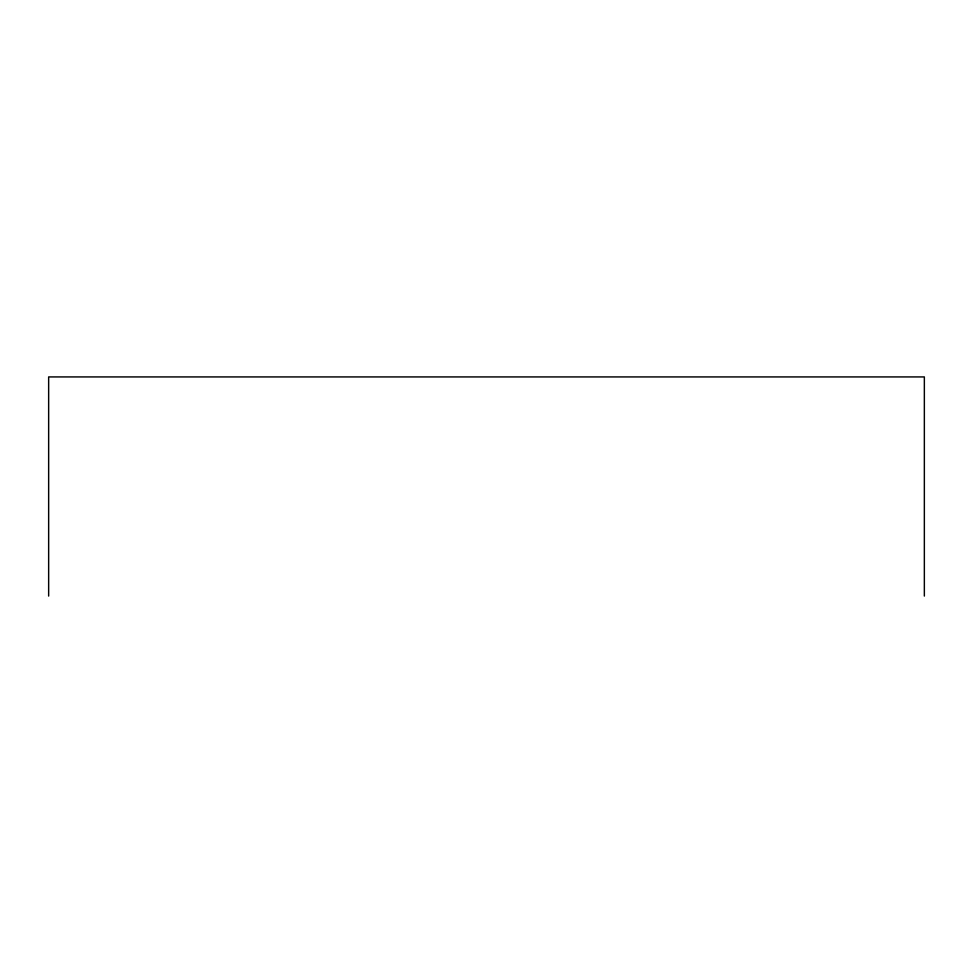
<?xml version="1.0" encoding="UTF-8"?>
<svg xmlns="http://www.w3.org/2000/svg" width="973" height="973" viewBox="0 0 973 973"><rect width="100%" height="100%" fill="white"/><g stroke="black" fill="none" stroke-linecap="round" stroke-linejoin="round"><path stroke-width="1.46" d="M924.35 596.072L924.35 376.928L48.65 376.928L48.65 596.072"/></g></svg>
